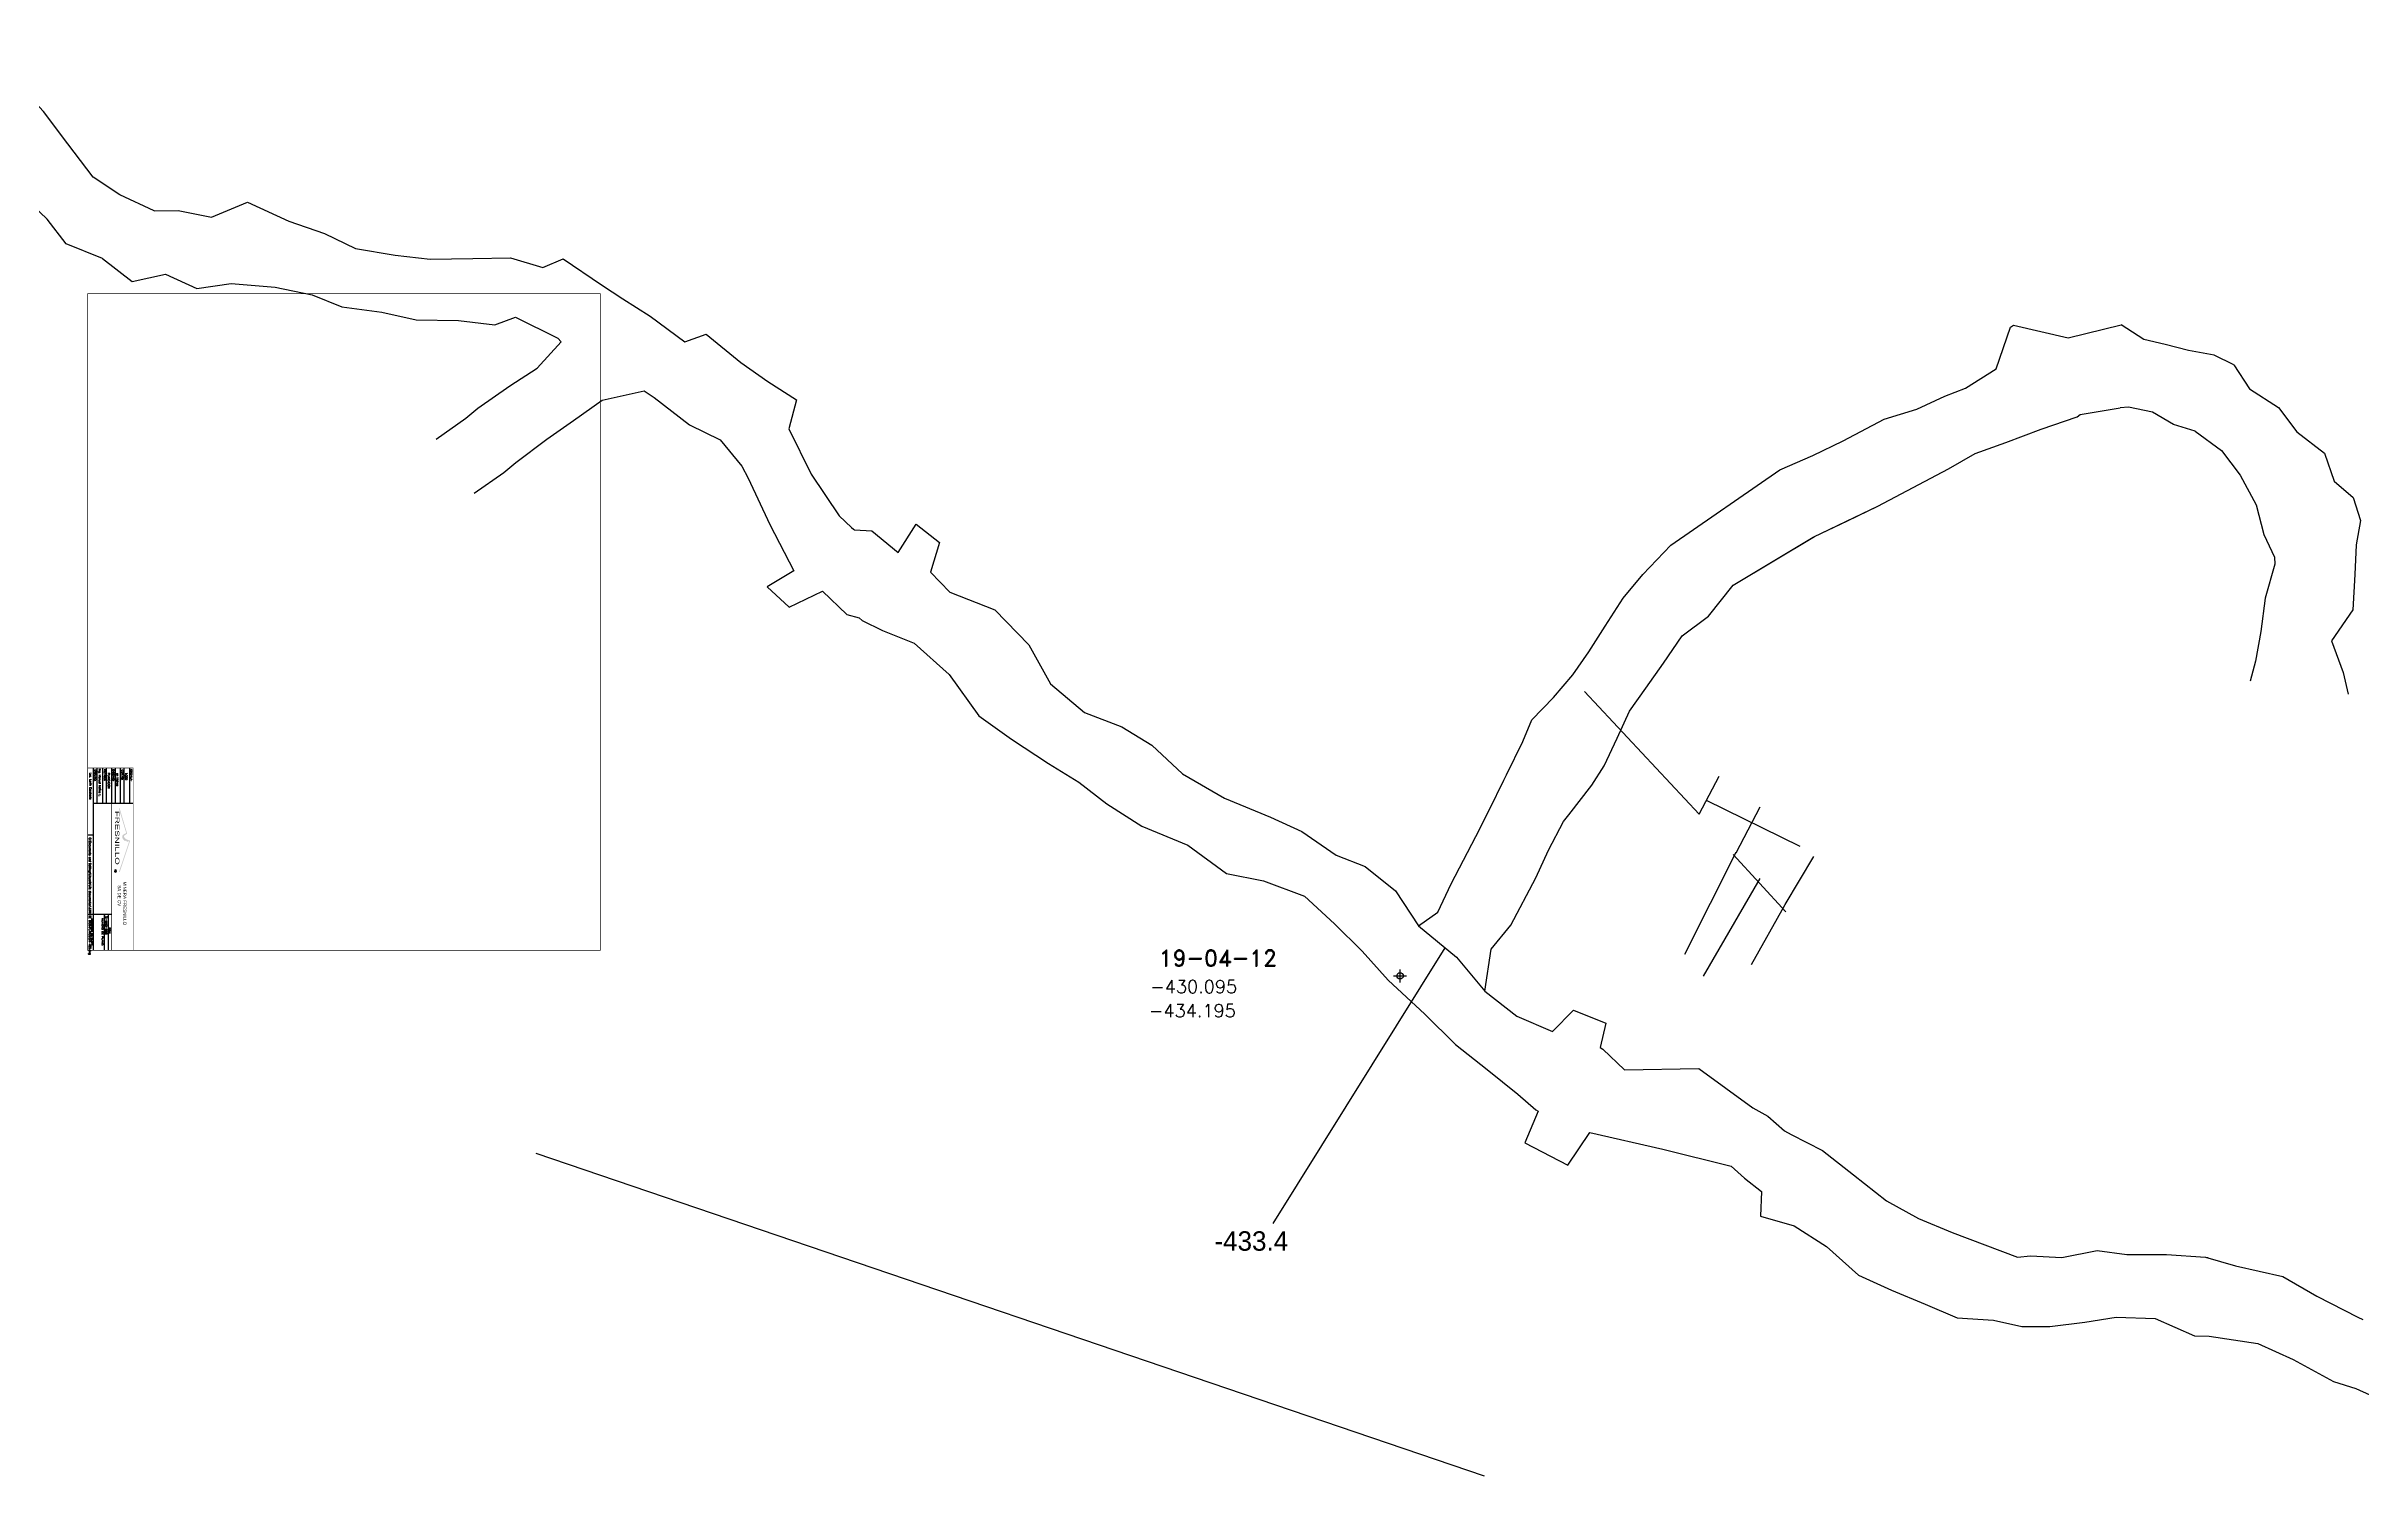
# Model space of a CAD drawing. Extents: x 3 to 13121, y 0 to 10378.
# Drawn here: x 10804.4 to 10982.7, y 9722.1 to 9832.2 of the extents above; entities that cross this region are included whole.
import ezdxf
from ezdxf.enums import TextEntityAlignment as Align

# ---------------------------------------------------------------- set-up
doc = ezdxf.new("R2010")
doc.units = 0
doc.header["$MEASUREMENT"] = 0
doc.header["$PDMODE"] = 34
doc.header["$PDSIZE"] = 0.5
for name, color, linetype in [('F-485-7495-EW-SCR', 4, 'Continuous'), ('Layer 1', 7, 'Continuous'), ('LOGO', 5, 'Continuous'), ('MARGEN', 7, 'Continuous'), ('MTEXT', 7, 'Continuous'), ('PE', 1, 'Continuous'), ('R-460-7587-N-SCR', 172, 'Continuous'), ('TXT_M', 7, 'Continuous')]:
    doc.layers.add(name, color=color, linetype=linetype)
doc.styles.add('CBF', font='')
doc.styles.add('ROMAND', font='romand', dxfattribs={"width": 0.7})
doc.styles.add('ROMANS', font='romans.shx', dxfattribs={"width": 1.65})
doc.styles.get('CBF').set_extended_font_data('Institucional')

# ---------------------------------------------------------------- blocks, each defined once
blk = doc.blocks.new('mar1a')
at = {"layer": 'PE', "linetype": 'Continuous', "lineweight": 0}
h = blk.add_hatch(color=1, dxfattribs=at)
edge = h.paths.add_edge_path()
edge.add_spline(control_points=[(0.7947, 0.0605), (0.7947, 0.0605), (0.8305, 0.0744), (0.8305, 0.0744), (0.8305, 0.0744), (0.8312, 0.0747), (0.8317, 0.0745), (0.8319, 0.0736), (0.8319, 0.0736), (0.8324, 0.0724), (0.8329, 0.0713), (0.8334, 0.0701), (0.8334, 0.0701), (0.8347, 0.0677), (0.8372, 0.0686), (0.8385, 0.0716), (0.8385, 0.0716), (0.8388, 0.0722), (0.8394, 0.0725), (0.8401, 0.0725), (0.8401, 0.0725), (0.8393, 0.0726), (0.8389, 0.0732), (0.8396, 0.0744), (0.8396, 0.0744), (0.8412, 0.0761), (0.8404, 0.0779), (0.8413, 0.0797), (0.8413, 0.0797), (0.8413, 0.0797), (0.8413, 0.0797), (0.8413, 0.0797), (0.8413, 0.0797), (0.8414, 0.0801), (0.8418, 0.0803), (0.8422, 0.0801), (0.8422, 0.0801), (0.8422, 0.0801), (0.8865, 0.0606), (0.8865, 0.0606), (0.8865, 0.0606), (0.8869, 0.0604), (0.8871, 0.06), (0.8869, 0.0597), (0.8869, 0.0597), (0.8869, 0.0597), (0.8869, 0.0597), (0.8869, 0.0597), (0.8869, 0.0597), (0.8868, 0.0593), (0.8863, 0.0592), (0.886, 0.0593), (0.886, 0.0593), (0.886, 0.0593), (0.8426, 0.0784), (0.8426, 0.0784), (0.8426, 0.0784), (0.8426, 0.0784), (0.8424, 0.0785), (0.8424, 0.0785), (0.8424, 0.0785), (0.842, 0.0768), (0.8435, 0.0754), (0.8423, 0.0735), (0.8423, 0.0735), (0.842, 0.0729), (0.8411, 0.0725), (0.8403, 0.0725), (0.8403, 0.0725), (0.8414, 0.0723), (0.8424, 0.0714), (0.8418, 0.0701), (0.8418, 0.0701), (0.8392, 0.0643), (0.8332, 0.0637), (0.832, 0.0686), (0.832, 0.0686), (0.8316, 0.0699), (0.831, 0.0715), (0.8305, 0.0729), (0.8305, 0.0729), (0.8305, 0.0729), (0.7953, 0.0592), (0.7953, 0.0592), (0.7953, 0.0592), (0.7949, 0.0591), (0.7945, 0.0592), (0.7943, 0.0596), (0.7943, 0.0596), (0.7943, 0.0596), (0.7943, 0.0596), (0.7943, 0.0596), (0.7943, 0.0596), (0.7942, 0.06), (0.7944, 0.0604), (0.7947, 0.0605)], knot_values=[0, 0, 0, 0, 0.041667, 0.041667, 0.041667, 0.041667, 0.083333, 0.083333, 0.083333, 0.083333, 0.125, 0.125, 0.125, 0.125, 0.166667, 0.166667, 0.166667, 0.166667, 0.208333, 0.208333, 0.208333, 0.208333, 0.25, 0.25, 0.25, 0.25, 0.291667, 0.291667, 0.291667, 0.291667, 0.333333, 0.333333, 0.333333, 0.333333, 0.375, 0.375, 0.375, 0.375, 0.416667, 0.416667, 0.416667, 0.416667, 0.458333, 0.458333, 0.458333, 0.458333, 0.5, 0.5, 0.5, 0.5, 0.541667, 0.541667, 0.541667, 0.541667, 0.583333, 0.583333, 0.583333, 0.583333, 0.625, 0.625, 0.625, 0.625, 0.666667, 0.666667, 0.666667, 0.666667, 0.708333, 0.708333, 0.708333, 0.708333, 0.75, 0.75, 0.75, 0.75, 0.791667, 0.791667, 0.791667, 0.791667, 0.833333, 0.833333, 0.833333, 0.833333, 0.875, 0.875, 0.875, 0.875, 0.916667, 0.916667, 0.916667, 0.916667, 0.958333, 0.958333, 0.958333, 0.958333, 1, 1, 1, 1], degree=3, periodic=0)
at = {"layer": 'Layer 1'}
for points, knots in [([(0.8852, 0.0542), (0.8862, 0.0542), (0.887, 0.0534), (0.887, 0.0524), (0.887, 0.0524), (0.887, 0.0514), (0.8862, 0.0506), (0.8852, 0.0506), (0.8852, 0.0506), (0.8842, 0.0506), (0.8834, 0.0514), (0.8834, 0.0524), (0.8834, 0.0524), (0.8834, 0.0534), (0.8842, 0.0542), (0.8852, 0.0542)], [0, 0, 0, 0, 0.25, 0.25, 0.25, 0.25, 0.5, 0.5, 0.5, 0.5, 0.75, 0.75, 0.75, 0.75, 1, 1, 1, 1]), ([(0.8852, 0.0539), (0.886, 0.0539), (0.8867, 0.0532), (0.8867, 0.0524), (0.8867, 0.0524), (0.8867, 0.0516), (0.886, 0.0509), (0.8852, 0.0509), (0.8852, 0.0509), (0.8844, 0.0509), (0.8837, 0.0516), (0.8837, 0.0524), (0.8837, 0.0524), (0.8837, 0.0532), (0.8844, 0.0539), (0.8852, 0.0539)], [0, 0, 0, 0, 0.25, 0.25, 0.25, 0.25, 0.5, 0.5, 0.5, 0.5, 0.75, 0.75, 0.75, 0.75, 1, 1, 1, 1]), ([(0.8857, 0.0524), (0.8858, 0.0524), (0.8859, 0.0525), (0.886, 0.0525), (0.886, 0.0525), (0.8861, 0.0526), (0.8861, 0.0528), (0.8861, 0.0529), (0.8861, 0.0529), (0.8861, 0.053), (0.8861, 0.0531), (0.886, 0.0532), (0.886, 0.0532), (0.886, 0.0533), (0.8859, 0.0534), (0.8858, 0.0534), (0.8858, 0.0534), (0.8857, 0.0534), (0.8856, 0.0534), (0.8854, 0.0534), (0.8854, 0.0534), (0.8854, 0.0534), (0.8845, 0.0534), (0.8845, 0.0534), (0.8845, 0.0534), (0.8845, 0.0534), (0.8845, 0.0514), (0.8845, 0.0514), (0.8845, 0.0514), (0.8845, 0.0514), (0.8848, 0.0514), (0.8848, 0.0514), (0.8848, 0.0514), (0.8848, 0.0514), (0.8848, 0.0523), (0.8848, 0.0523), (0.8848, 0.0523), (0.8848, 0.0523), (0.8854, 0.0523), (0.8854, 0.0523), (0.8854, 0.0523), (0.8854, 0.0523), (0.8859, 0.0514), (0.8859, 0.0514), (0.8859, 0.0514), (0.8859, 0.0514), (0.8863, 0.0514), (0.8863, 0.0514), (0.8863, 0.0514), (0.8863, 0.0514), (0.8857, 0.0524), (0.8857, 0.0524)], [0, 0, 0, 0, 0.076923, 0.076923, 0.076923, 0.076923, 0.153846, 0.153846, 0.153846, 0.153846, 0.230769, 0.230769, 0.230769, 0.230769, 0.307692, 0.307692, 0.307692, 0.307692, 0.384615, 0.384615, 0.384615, 0.384615, 0.461538, 0.461538, 0.461538, 0.461538, 0.538462, 0.538462, 0.538462, 0.538462, 0.615385, 0.615385, 0.615385, 0.615385, 0.692308, 0.692308, 0.692308, 0.692308, 0.769231, 0.769231, 0.769231, 0.769231, 0.846154, 0.846154, 0.846154, 0.846154, 0.923077, 0.923077, 0.923077, 0.923077, 1, 1, 1, 1]), ([(0.8848, 0.0526), (0.8848, 0.0526), (0.8853, 0.0526), (0.8853, 0.0526), (0.8853, 0.0526), (0.8855, 0.0526), (0.8856, 0.0526), (0.8856, 0.0526), (0.8856, 0.0526), (0.8857, 0.0526), (0.8858, 0.0527), (0.8858, 0.0527), (0.8858, 0.0527), (0.8858, 0.0528), (0.8858, 0.0528), (0.8858, 0.0529), (0.8858, 0.0529), (0.8858, 0.053), (0.8858, 0.0531), (0.8857, 0.0531), (0.8857, 0.0531), (0.8857, 0.0532), (0.8856, 0.0532), (0.8854, 0.0532), (0.8854, 0.0532), (0.8854, 0.0532), (0.8848, 0.0532), (0.8848, 0.0532), (0.8848, 0.0532), (0.8848, 0.0532), (0.8848, 0.0526), (0.8848, 0.0526)], [0, 0, 0, 0, 0.125, 0.125, 0.125, 0.125, 0.25, 0.25, 0.25, 0.25, 0.375, 0.375, 0.375, 0.375, 0.5, 0.5, 0.5, 0.5, 0.625, 0.625, 0.625, 0.625, 0.75, 0.75, 0.75, 0.75, 0.875, 0.875, 0.875, 0.875, 1, 1, 1, 1])]:
    blk.add_open_spline(points, degree=3, knots=knots, dxfattribs=at)
at = {"layer": 'MARGEN', "const_width": 0.001}
blk.add_lwpolyline([(0.0493, 0.9722), (1, 0.9722), (1, 0), (0.0493, 0)], close=True, dxfattribs=at)
at = {"layer": 'MARGEN'}
for points in [[(0.7362, 0.0789), (0.7877, 0.0789)], [(0.7362, 0.0685), (0.7877, 0.0685)], [(0.7362, 0.0615), (0.7877, 0.0615)], [(0.7362, 0.0518), (0.7877, 0.0518)], [(0.7362, 0.0452), (0.7877, 0.0452)], [(0.7362, 0.0348), (0.7877, 0.0348)], [(0.9485, 0.0389), (0.9994, 0.0389)], [(0.7362, 0.0278), (0.7877, 0.0278)], [(0.7362, 0.0174), (0.7877, 0.0174)], [(0.7362, 0.0104), (0.9485, 0.0104)], [(0.9485, 0.031), (0.9994, 0.031)], [(0.9485, 0.0104), (0.9994, 0.0104)]]:
    blk.add_lwpolyline(points, dxfattribs=at)
at = {"layer": 'TXT_M'}
for points, const_width in [([(1, 0.0859), (0.7362, 0.0859), (0.7362, 0)], 0.0005), ([(1, 0.0452), (0.7877, 0.0452)], 0.001)]:
    blk.add_lwpolyline(points, dxfattribs=dict(at, const_width=const_width))
for points in [[(0.7877, 0.0859), (0.7877, 0.0104)], [(0.9485, 0.0452), (0.9485, 0)], [(0.8333, 0.0104), (0.8333, 0)]]:
    blk.add_lwpolyline(points, dxfattribs=at)
at = {"layer": 'MARGEN', "style": 'ROMAND', "width": 0.7, "flags": 4}
for tag, height, p in [('TITULO', 0.0065, (0.8674, 0.0328)), ('TITULO', 0.0065, (0.8674, 0.0239)), ('TITULO', 0.0065, (0.8674, 0.015)), ('NUMERO', 0.0112, (0.9743, 0.0127)), ('CAJON', 0.00446, (0.9752, 0.0016))]:
    blk.add_attdef(tag, text='', height=height, dxfattribs=at).set_placement(p, align=Align.CENTER)
at = {"layer": 'MTEXT', "style": 'ROMAND', "width": 0.7, "flags": 4}
for tag, p, height in [('ESCALA', (0.7428, 0.0712), 0.004), ('DISENO', (0.7434, 0.0381), 0.004), ('FECHA', (0.9504, 0.0331), 0.0035), ('REVISO', (0.7375, 0.021), 0.004), ('ARCHIVO', (0.8369, 0.0022), 0.004)]:
    blk.add_attdef(tag, p, '', height=height, dxfattribs=at)
at = {"layer": 'MTEXT', "style": 'ROMAND', "width": 0.7}
for tag, p in [('COTAS', (0.7436, 0.0544)), ('NOMBRE', (0.7431, 0.0033))]:
    blk.add_attdef(tag, p, '', height=0.004, dxfattribs=at)
at = {"layer": 'TXT_M'}
for s, height, style, width, p in [('ESCALA:', 0.0028, 'ROMANS', 1.2, (0.7377, 0.0814)), ('DISENO:', 0.0028, 'ROMANS', 1.2, (0.7377, 0.0474)), ('REVISO:', 0.0028, 'ROMANS', 1.2, (0.7379, 0.0312)), ('COTAS:', 0.0028, 'ROMANS', 1.2, (0.7384, 0.0642)), ('FRESNILLO ', 0.00805, 'CBF', 1.305595, (0.7982, 0.0518)), ('DIBUJO:', 0.0028, 'ROMANS', 1.2, (0.7381, 0.0129))]:
    blk.add_text(s, height=height, dxfattribs=dict(at, style=style, width=width)).set_placement(p)
for s, height, style, width, p in [('FECHA:', 0.0028, 'ROMAND', 0.7, (0.9718, 0.0403)), ('NUMERO DE PLANO:', 0.0025, 'ROMANS', 1.2, (0.9738, 0.0268)), ('GUARDARSE EN CAJON:', 0.002125, 'ROMANS', 1.2, (0.9739, 0.0071))]:
    blk.add_text(s, height=height, dxfattribs=dict(at, style=style, width=width)).set_placement(p, align=Align.CENTER)
at = {"layer": 'TXT_M', "insert": (0.9006, 0.0733), "char_height": 0.00615, "width": 0.121713, "attachment_point": 1, "style": 'CBF'}
blk.add_mtext('MINERA FRESNILLO\\P   SA DE CV', dxfattribs=at)
blk = doc.blocks.new('F2')
blk.add_point((0, 0))
at = {"style": 'ROMAND'}
for tag, height, p in [('NOMBRE', 1.25, (0.2, 6.62)), ('CIELO', 1, (0.14, 4.62)), ('PISO', 1, (0.14, 3.25))]:
    blk.add_attdef(tag, text='', height=height, dxfattribs=at).set_placement(p, align=Align.CENTER)
at = {"style": 'ROMANS', "flags": 1}
for tag, p in [('MINA', (-0.07, -3.26)), ('LOCALIZACION', (-0.07, -4.93)), ('ESTRUCTURA', (-0.07, -6.62)), ('NIVEL', (-0.07, -8.29)), ('OBRA', (-0.07, -10.12)), ('FECHA', (-0.07, -11.79)), ('ATRAS', (-0.07, -13.48)), ('TOPOGRAFO', (2.67, -15.3))]:
    blk.add_attdef(tag, text='', height=1.25, dxfattribs=at).set_placement(p, align=Align.CENTER)

msp = doc.modelspace()

# ---------------------------------------------------------------- linework, layer by layer
at = {"color": 5, "linetype": 'Continuous', "elevation": -448.1071}
for points in [[(10931.70429, 9773.07723), (10922.86803, 9782.50958)], [(10931.70429, 9773.07723), (10933.24156, 9776.00243)]]:
    msp.add_lwpolyline(points, dxfattribs=at)
at = {"color": 5, "linetype": 'Continuous'}
for points in [[(10932.23917, 9774.14331), (10939.45065, 9770.61163)], [(10934.56189, 9770.07681), (10936.3999, 9773.62951)], [(10934.52399, 9770.12615), (10930.58422, 9762.25734)], [(10938.38624, 9765.55509), (10934.32204, 9769.96895)], [(10938.34188, 9766.114), (10940.54557, 9769.8064)], [(10936.38958, 9768.10819), (10932.02186, 9760.58402)], [(10938.3136, 9766.0858), (10935.71675, 9761.46559)], [(10842.1119, 9746.95675), (10915.14713, 9722.11367)]]:
    msp.add_lwpolyline(points, dxfattribs=at)
at = {"layer": 'F-485-7495-EW-SCR', "color": 4, "linetype": 'Continuous', "elevation": -422.744}
msp.add_lwpolyline([(10912.13024, 9762.77039), (10898.8809, 9741.52601)], dxfattribs=at)
at = {"layer": 'F-485-7495-EW-SCR', "color": 4, "linetype": 'Continuous'}
for points in [[(10812.71448, 9819.52899, -424.52208), (10810.07739, 9820.77225, -424.22962), (10808.01143, 9822.13305, -424.23632), (10806.06662, 9824.69188, -425.94526), (10804.18949, 9827.1771, -426.05391), (10801.95615, 9829.60653, -425.86313), (10800.65015, 9832.20928, -425.57095)], [(10812.71448, 9819.52899, -428.82208), (10810.07739, 9820.77225, -429.02962), (10808.01143, 9822.13305, -429.03632), (10806.06662, 9824.69188, -428.94526), (10804.18949, 9827.1771, -428.85391), (10801.95615, 9829.60653, -429.56313), (10800.65015, 9832.20928, -429.57095)], [(10808.73904, 9815.87442, -424.52208), (10805.95472, 9816.98233, -424.22962), (10804.47771, 9818.88454, -424.23632), (10802.1648, 9821.10499, -425.94526), (10800.21406, 9823.52253, -426.05391), (10797.83348, 9825.8166, -425.86313), (10796.3183, 9829.36579, -425.37671)], [(10808.73904, 9815.87442, -428.82208), (10805.95472, 9816.98233, -429.02962), (10804.47771, 9818.88454, -429.03632), (10802.1648, 9821.10499, -428.94526), (10800.21406, 9823.52253, -428.85391), (10797.83348, 9825.8166, -429.56313), (10796.3183, 9829.36579, -429.57671)], [(10812.71448, 9819.52899, -424.52208), (10814.57873, 9819.55346, -426.7916), (10817.12439, 9819.03764, -426.70787), (10819.90975, 9820.20781, -427.11967), (10823.07983, 9818.74922, -427.87171), (10825.83979, 9817.78185, -427.10139)], [(10812.71448, 9819.52899, -428.82208), (10814.57873, 9819.55346, -430.9916), (10817.12439, 9819.03764, -431.00787), (10819.90975, 9820.20781, -431.11967), (10823.07983, 9818.74922, -431.07171), (10825.83979, 9817.78185, -431.00139)], [(10825.83979, 9817.78185, -427.10139), (10825.83979, 9817.78185, -427.10139), (10828.21835, 9816.63303, -426.63876), (10831.28027, 9816.12601, -426.87141), (10833.9756, 9815.80695, -427.18695), (10837.27079, 9815.86169, -427.42388), (10840.15408, 9815.90958, -427.54369)], [(10825.83979, 9817.78185, -431.00139), (10825.83979, 9817.78185, -431.00139), (10828.21835, 9816.63303, -430.83876), (10831.28027, 9816.12601, -431.07141), (10833.9756, 9815.80695, -431.18695), (10837.27079, 9815.86169, -432.12388), (10840.15408, 9815.90958, -431.74369)], [(10808.73904, 9815.87442, -424.52208), (10811.01984, 9814.09507, -426.96575)], [(10808.73904, 9815.87442, -428.82208), (10811.01984, 9814.09507, -431.06575)], [(10840.15408, 9815.90958, -427.54369), (10842.65361, 9815.17504, -427.7984), (10844.21182, 9815.84244, -427.72708), (10847.16009, 9813.83684, -427.60613), (10848.81901, 9812.74851, -427.72782), (10850.92417, 9811.42692, -427.82994), (10853.57848, 9809.45063, -428.40031)], [(10840.15408, 9815.90958, -431.74369), (10842.65361, 9815.17504, -432.1984), (10844.21182, 9815.84244, -432.02708), (10847.16009, 9813.83684, -432.40613), (10848.81901, 9812.74851, -432.72782), (10850.92417, 9811.42692, -432.82994), (10853.57848, 9809.45063, -432.60031)], [(10811.01984, 9814.09507, -426.96575), (10813.58578, 9814.65304, -426.7916), (10816.0123, 9813.54918, -426.70787), (10818.63878, 9813.93528, -427.11967), (10822.04717, 9813.65278, -427.87171), (10824.88656, 9813.07745, -427.10139)], [(10824.88656, 9813.07745, -427.10139), (10824.88656, 9813.07745, -427.10139), (10827.17599, 9812.15268, -426.63876), (10830.26057, 9811.74306, -426.87141), (10832.88793, 9811.13181, -427.18695), (10836.16045, 9811.08914, -427.42388), (10838.9531, 9810.74744, -427.54369)], [(10824.88656, 9813.07745, -431.00139), (10824.88656, 9813.07745, -431.00139), (10827.17599, 9812.15268, -430.83876), (10830.26057, 9811.74306, -431.07141), (10832.88793, 9811.13181, -431.18695), (10836.16045, 9811.08914, -432.12388), (10838.9531, 9810.74744, -431.74369)], [(10838.9531, 9810.74744, -427.54369), (10838.9531, 9810.74744, -427.54369), (10840.55766, 9811.33832, -427.72708), (10843.81774, 9809.72264, -428.23796)], [(10838.9531, 9810.74744, -431.74369), (10838.9531, 9810.74744, -431.74369), (10840.55766, 9811.33832, -432.02708), (10843.81781, 9809.72262, -432.40613)], [(10834.42931, 9801.95463, -429.12122), (10836.7212, 9803.56187, -428.38457), (10837.64603, 9804.33256, -428.61172), (10840.10163, 9806.0546, -427.97959), (10842.20538, 9807.40775, -428.33616), (10844.07092, 9809.44884, -428.19724), (10843.81774, 9809.72264, -428.23796)], [(10834.42931, 9801.95463, -432.92122), (10836.7212, 9803.56187, -432.78457), (10837.64603, 9804.33256, -432.71172), (10840.10163, 9806.0546, -432.77959), (10842.20538, 9807.40775, -432.73616), (10844.07092, 9809.44884, -432.59724), (10843.81781, 9809.72262, -432.40613)], [(10853.57848, 9809.45063, -428.40031), (10855.22583, 9810.03856, -428.2245), (10857.89063, 9807.84934, -428.51723), (10859.98723, 9806.38575, -428.78577), (10862.17821, 9804.97406, -428.65539), (10861.58667, 9802.74224, -428.7812), (10863.31306, 9799.25326, -429.07662), (10865.4727, 9796.05544, -429.07608), (10866.41335, 9795.15325, -429.31102), (10866.56784, 9795.02634, -429.31639), (10866.64508, 9794.96288, -429.31908), (10868.00255, 9794.88302, -429.54865), (10870.01082, 9793.23317, -429.71854), (10871.41799, 9795.39057, -429.44219), (10873.19782, 9794.00052, -429.45079), (10872.50471, 9791.70203, -429.49649)], [(10853.57848, 9809.45063, -432.60031), (10855.22583, 9810.03856, -432.8245), (10857.89063, 9807.84934, -432.71723), (10859.98723, 9806.38575, -432.78577), (10862.17821, 9804.97406, -432.85539), (10861.58667, 9802.74224, -432.9812), (10863.31306, 9799.25326, -433.17662), (10865.4727, 9796.05544, -433.37608), (10866.41335, 9795.15325, -433.41102), (10866.56784, 9795.02634, -433.41639), (10866.64508, 9794.96288, -433.41908), (10868.00255, 9794.88302, -433.54865), (10870.01082, 9793.23317, -433.61854), (10871.41799, 9795.39056, -433.64219), (10873.19869, 9793.99965, -433.65079), (10872.50471, 9791.70203, -433.69649)], [(10837.35752, 9797.77904, -429.12122), (10839.64942, 9799.38628, -428.38457), (10840.57424, 9800.15697, -428.61172), (10842.97243, 9801.96088, -427.97959), (10845.01876, 9803.39591, -428.33616), (10847.2288, 9804.94575, -428.19724), (10850.46802, 9805.66446, -428.40031)], [(10837.35752, 9797.77904, -432.92122), (10839.64942, 9799.38628, -432.78457), (10840.57424, 9800.15697, -432.71172), (10842.97243, 9801.96088, -432.77959), (10845.01876, 9803.39591, -432.73616), (10847.2288, 9804.94575, -432.59724), (10850.46802, 9805.66446, -432.60031)], [(10850.46802, 9805.66446, -428.40031), (10851.22667, 9805.17063, -428.2245), (10853.95496, 9803.05867, -428.51723), (10856.30547, 9801.90417, -428.78577), (10857.98861, 9799.87432, -428.65539), (10858.47621, 9798.95607, -428.7812), (10860.13912, 9795.38982, -429.07662), (10861.98137, 9791.80566, -429.07608), (10859.92488, 9790.56349, -429.31102), (10861.61465, 9788.99764, -429.31639), (10861.61465, 9788.99764, -429.31639), (10864.19383, 9790.24689, -429.54865), (10866.07514, 9788.44251, -429.71854), (10867.00877, 9788.19317, -429.44219), (10867.25594, 9787.99011, -429.45079), (10868.82295, 9787.22044, -429.49649)], [(10850.46802, 9805.66446, -432.60031), (10851.22667, 9805.17063, -432.8245), (10853.95496, 9803.05867, -432.71723), (10856.30547, 9801.90417, -432.78577), (10857.98861, 9799.87432, -432.85539), (10858.47621, 9798.95607, -432.9812), (10860.13912, 9795.38982, -433.17662), (10861.98137, 9791.80566, -433.37608), (10859.92488, 9790.56349, -433.41102), (10861.6165, 9788.99937, -433.41639), (10861.6165, 9788.99937, -433.41639), (10864.19383, 9790.24689, -433.54865), (10866.07514, 9788.44251, -433.61854), (10867.00877, 9788.19317, -433.64219), (10867.25594, 9787.99011, -433.65079), (10868.82295, 9787.22044, -433.69649)], [(10872.50471, 9791.70203, -433.69649), (10874.01057, 9790.15338, -433.74882)], [(10872.50471, 9791.70203, -429.49649), (10874.01057, 9790.15338, -429.34882)], [(10874.01057, 9790.15338, -429.34882), (10877.47054, 9788.81228, -429.23927), (10880.08938, 9786.10645, -429.12946), (10881.75668, 9783.09313, -429.62124), (10884.36116, 9780.88709, -430.01222)], [(10874.01057, 9790.15338, -433.74882), (10877.47054, 9788.81228, -433.53927), (10880.08938, 9786.10645, -433.52946), (10881.75668, 9783.09313, -433.62124), (10884.36116, 9780.88709, -433.71222)], [(10868.82295, 9787.22044, -433.69649), (10871.24214, 9786.23218, -433.74882)], [(10868.82295, 9787.22044, -429.49649), (10871.24214, 9786.23218, -429.34882)], [(10871.24214, 9786.23218, -429.34882), (10873.95232, 9783.8291, -429.23927), (10876.22511, 9780.63311, -429.12946), (10878.75754, 9778.84517, -429.62124), (10881.59272, 9776.96589, -430.01222)], [(10871.24214, 9786.23218, -433.74882), (10873.95232, 9783.8291, -433.53927), (10876.22511, 9780.63311, -433.52946), (10878.75754, 9778.84517, -433.62124), (10881.59272, 9776.96589, -433.71222)], [(10884.36116, 9780.88709, -430.01222), (10887.24965, 9779.79291, -429.92382), (10889.56803, 9778.37715, -429.09689), (10891.91438, 9776.18088, -429.56498), (10895.14584, 9774.31104, -429.52808), (10898.68342, 9772.83653, -429.89118), (10901.10641, 9771.71919, -429.76526), (10903.75888, 9769.91825, -429.83334), (10905.98836, 9769.04099, -429.08751)], [(10884.36116, 9780.88709, -433.71222), (10887.24965, 9779.79291, -433.62382), (10889.56803, 9778.37715, -433.99689), (10891.91438, 9776.18088, -433.86498), (10895.14584, 9774.31104, -433.82808), (10898.68342, 9772.83653, -434.09118), (10901.10641, 9771.71919, -434.06526), (10903.75888, 9769.91825, -433.93334), (10905.98836, 9769.04099, -434.59794)], [(10881.59272, 9776.96589, -430.01222), (10883.94355, 9775.52329, -429.92382), (10886.07826, 9773.87032, -429.09689), (10888.79195, 9772.14845, -429.56498), (10892.32953, 9770.67395, -429.52808), (10895.3161, 9768.48784, -429.89118), (10898.16765, 9767.92396, -429.76526), (10901.30992, 9766.75557, -429.83334), (10903.62377, 9764.62293, -429.08549)], [(10881.59272, 9776.96589, -433.71222), (10883.94355, 9775.52329, -433.62382), (10886.07826, 9773.87032, -433.99689), (10888.79195, 9772.14845, -433.86498), (10892.32953, 9770.67395, -433.82808), (10895.3161, 9768.48784, -434.09118), (10898.16765, 9767.92396, -434.06526), (10901.30992, 9766.75557, -433.93334), (10903.62377, 9764.62293, -434.58549)], [(10905.98836, 9769.04099, -429.08751), (10905.98836, 9769.04099, -429.08751), (10908.33302, 9767.15494, -430.0173), (10910.08559, 9764.46579, -429.85372), (10913.01, 9762.04091, -429.60692), (10915.21289, 9759.44482, -429.51098), (10917.6686, 9757.50903, -429.12428), (10920.42569, 9756.32096, -428.54684), (10922.02896, 9757.96765, -427.88037), (10924.52661, 9756.95908, -427.86187), (10924.07336, 9755.09582, -427.89541), (10924.29098, 9754.97496, -427.87229), (10925.95824, 9753.36268, -427.2642), (10931.67517, 9753.4663, -427.22226)], [(10905.98836, 9769.04099, -434.59794), (10905.98836, 9769.04099, -434.59794), (10908.33302, 9767.15494, -434.1173), (10910.08559, 9764.46579, -433.65372), (10913.01, 9762.04091, -433.40692), (10915.21289, 9759.44482, -433.11098), (10917.6686, 9757.50903, -432.72428), (10920.42569, 9756.32096, -432.24684), (10922.02896, 9757.96765, -431.98037), (10924.52661, 9756.95908, -431.96187), (10924.07336, 9755.09582, -431.79541), (10924.29098, 9754.97496, -431.77229), (10925.95824, 9753.36268, -431.6642), (10931.67517, 9753.4663, -431.82226)], [(10903.62377, 9764.62293, -429.08549), (10905.75973, 9762.52156, -430.0173), (10907.75506, 9760.26952, -429.85372), (10910.58237, 9757.6698, -429.60692), (10912.93092, 9755.33598, -429.51098), (10915.38663, 9753.40019, -429.12428), (10917.75529, 9751.51274, -428.54684), (10919.12794, 9750.29285, -427.88037), (10919.30204, 9750.19616, -427.86187), (10918.27252, 9747.76055, -427.89541), (10921.59125, 9746.03112, -427.87229), (10923.28784, 9748.55446, -427.2642), (10928.90163, 9747.25764, -427.22226)], [(10903.62377, 9764.62293, -434.58549), (10905.75973, 9762.52156, -434.1173), (10907.75506, 9760.26952, -433.65372), (10910.58237, 9757.6698, -433.40692), (10912.93092, 9755.33598, -433.11098), (10915.38663, 9753.40019, -432.72428), (10917.75529, 9751.51274, -432.24684), (10919.12794, 9750.29285, -431.98037), (10919.30204, 9750.19616, -431.96187), (10918.27252, 9747.76055, -431.79541), (10921.59125, 9746.03111, -431.77229), (10923.28784, 9748.55446, -431.6642), (10928.90163, 9747.25764, -431.82226)], [(10931.67517, 9753.4663, -431.82226), (10935.84955, 9750.45103, -431.86467)], [(10931.67517, 9753.4663, -427.22226), (10935.84955, 9750.45103, -427.46467)], [(10935.84955, 9750.45103, -427.46467), (10936.99145, 9749.80855, -426.87987), (10938.27247, 9748.68654, -427.02165), (10938.7968, 9748.38281, -427.07482), (10941.20902, 9747.15645, -427.11408), (10943.59678, 9745.29835, -426.97106), (10946.13589, 9743.2766, -427.34576), (10948.6062, 9741.9216, -426.89388), (10951.18198, 9740.84745, -426.742), (10953.69967, 9739.90194, -427.28126), (10956.21735, 9738.95642, -427.72052)], [(10935.84955, 9750.45103, -431.86467), (10936.99145, 9749.80855, -431.27987), (10938.27247, 9748.68654, -431.42165), (10938.7968, 9748.38281, -431.47482), (10941.20902, 9747.15645, -431.51408), (10943.59678, 9745.29835, -431.67106), (10946.13589, 9743.2766, -431.84576), (10948.6062, 9741.9216, -431.89388), (10951.18198, 9740.84745, -432.042), (10953.69967, 9739.90194, -432.18126), (10956.21735, 9738.95642, -432.02052)], [(10928.90163, 9747.25764, -431.82226), (10934.16199, 9745.95746, -431.86467)], [(10928.90163, 9747.25764, -427.22226), (10934.16199, 9745.95746, -427.46467)], [(10934.16199, 9745.95746, -427.46467), (10935.19843, 9745.03413, -426.87987), (10936.5146, 9744.00574, -427.02165), (10936.44126, 9742.11054, -427.07482), (10939.02926, 9741.35226, -427.11408), (10941.5225, 9739.77501, -426.97106), (10943.99129, 9737.56602, -427.34576), (10946.53191, 9736.39826, -426.89388), (10949.10769, 9735.32411, -426.742), (10951.59022, 9734.28498, -427.28126), (10954.38917, 9734.08839, -427.72052), (10956.54609, 9733.59882, -427.51547)], [(10934.16199, 9745.95746, -431.86467), (10935.19843, 9745.03413, -431.27987), (10936.5146, 9744.00574, -431.42165), (10936.44126, 9742.11054, -431.47482), (10939.02926, 9741.35226, -431.51408), (10941.5225, 9739.77501, -431.67106), (10943.99129, 9737.56602, -431.84576), (10946.53191, 9736.39826, -431.89388), (10949.10769, 9735.32411, -432.042), (10951.59022, 9734.28498, -432.18126), (10954.38917, 9734.08839, -432.02052), (10956.54609, 9733.59882, -432.01547)], [(10956.21735, 9738.95642, -427.72052), (10957.22574, 9739.03645, -427.83184), (10959.64018, 9738.92011, -427.5152), (10962.37173, 9739.45904, -427.30551), (10964.65337, 9739.16283, -427.3854), (10967.69289, 9739.14054, -427.38961), (10970.69489, 9738.93861, -427.50511), (10970.69489, 9738.93861, -427.50511)], [(10956.21735, 9738.95642, -432.02052), (10957.22574, 9739.03645, -432.23184), (10959.64018, 9738.92011, -432.2152), (10962.37173, 9739.45904, -432.00551), (10964.65337, 9739.16283, -432.0854), (10967.69289, 9739.14054, -432.08961), (10970.69489, 9738.93861, -431.90511), (10970.90192, 9738.92678, -431.90532)], [(10970.69489, 9738.93861, -427.50511), (10973.01256, 9738.28474, -427.63454), (10976.65282, 9737.45621, -427.3799), (10979.28702, 9735.93646, -427.71668), (10982.42451, 9734.33512, -427.6596), (10982.82246, 9734.14508, -427.66766)], [(10970.69489, 9738.93861, -431.90511), (10973.01256, 9738.28474, -431.83454), (10976.65282, 9737.45621, -431.8799), (10979.28702, 9735.93646, -431.81668), (10982.42451, 9734.33512, -431.8596), (10982.82246, 9734.14508, -431.86766)], [(10956.54609, 9733.59882, -427.51547), (10958.71287, 9733.60033, -427.5152), (10961.41008, 9733.94223, -427.30551), (10963.81193, 9734.33562, -427.3854), (10966.83427, 9734.21482, -427.38961), (10969.84745, 9732.87752, -427.30076)], [(10956.54609, 9733.59882, -432.01547), (10958.71287, 9733.60033, -432.2152), (10961.41008, 9733.94223, -432.00551), (10963.81193, 9734.33562, -432.0854), (10966.83427, 9734.21482, -432.08961), (10969.84745, 9732.87752, -431.90076)], [(10969.84745, 9732.87752, -431.90076), (10970.97957, 9732.85271, -431.83454), (10974.72498, 9732.30515, -431.8799), (10977.46433, 9731.06637, -431.81668), (10980.56678, 9729.37137, -431.8596), (10982.28751, 9728.83415, -431.88166)], [(10969.84745, 9732.87752, -427.30076), (10970.97957, 9732.85271, -427.63454), (10974.72498, 9732.30515, -427.3799), (10977.46433, 9731.06637, -427.71668), (10980.56678, 9729.37137, -427.6596), (10982.28751, 9728.83415, -427.78166)], [(10982.28751, 9728.83415, -431.88166), (10986.31827, 9727.00599, -432.12488), (10988.94556, 9726.77692, -432.06696), (10988.60214, 9723.53166, -432.08081)], [(10982.28751, 9728.83415, -427.78166), (10986.31827, 9727.00599, -427.52488), (10988.94556, 9726.77692, -427.46696), (10988.60214, 9723.53166, -427.65741)]]:
    msp.add_polyline3d(points, dxfattribs=at)
at = {"layer": 'LOGO', "color": 4, "linetype": 'Continuous'}
msp.add_polyline3d([(10811.01984, 9814.09507, -431.06575), (10813.58578, 9814.65304, -430.9916), (10816.0123, 9813.54918, -431.00787), (10818.63878, 9813.93528, -431.11967), (10822.04717, 9813.65278, -431.07171), (10824.88656, 9813.07745, -431.00139)], dxfattribs=at)
at = {"layer": 'R-460-7587-N-SCR', "color": 172, "linetype": 'Continuous'}
for points in [[(10950.62221, 9805.2742, -423.20527), (10952.22842, 9805.87541, -423.03807), (10954.58514, 9807.37675, -422.57002), (10955.6897, 9810.56392, -422.00196), (10955.92943, 9810.74198, -421.97324), (10960.13459, 9809.75468, -421.70518), (10964.20048, 9810.76773, -421.97584)], [(10950.62221, 9805.2742, -428.00527), (10952.22842, 9805.87541, -427.13807), (10954.58514, 9807.37675, -426.97002), (10955.6897, 9810.56392, -426.70196), (10955.92943, 9810.74198, -426.67324), (10960.13459, 9809.75468, -426.50518), (10964.20048, 9810.76773, -426.27584)], [(10972.88195, 9807.6672, -420.21864), (10971.37545, 9808.43105, -420.75956), (10969.38741, 9808.78128, -421.91779), (10967.58627, 9809.25396, -422.0677), (10965.95725, 9809.62616, -421.00095), (10964.20048, 9810.76773, -421.97584)], [(10972.88195, 9807.6672, -425.31864), (10971.37545, 9808.43105, -425.55956), (10969.38741, 9808.78128, -425.71779), (10967.58627, 9809.25396, -425.9677), (10965.95725, 9809.62616, -426.10095), (10964.20048, 9810.76773, -426.27584)], [(10972.88195, 9807.6672, -420.21864), (10974.10138, 9805.82891, -419.77412), (10976.31412, 9804.40105, -419.72059), (10977.75, 9802.50815, -419.18121), (10979.86323, 9800.88055, -418.91354), (10980.62175, 9798.72235, -418.40244), (10982.07717, 9797.46554, -418.33376)], [(10972.88195, 9807.6672, -425.31864), (10974.10138, 9805.82891, -425.07412), (10976.31412, 9804.40105, -424.62059), (10977.75, 9802.50815, -424.18121), (10979.86323, 9800.88055, -423.71354), (10980.62175, 9798.72235, -423.40244), (10982.07717, 9797.46554, -423.13376)], [(10929.51613, 9793.77875, -426.05303), (10937.9269, 9799.5784, -425.19324), (10940.47531, 9800.69988, -425.13565), (10942.80163, 9801.81703, -424.8036), (10945.95794, 9803.48624, -423.34383), (10948.47125, 9804.24979, -423.21178), (10950.62221, 9805.2742, -423.20527)], [(10929.51613, 9793.77875, -430.25303), (10937.9269, 9799.5784, -429.49324), (10940.47531, 9800.69988, -429.13565), (10942.80163, 9801.81703, -428.8036), (10945.95794, 9803.48624, -428.54383), (10948.47125, 9804.24979, -428.11178), (10950.62221, 9805.2742, -428.00527)], [(10952.95971, 9800.85424, -423.20527), (10955.32902, 9801.70094, -423.03807), (10958.04351, 9802.7206, -422.57002), (10960.81762, 9803.65998, -422.00196), (10961.05735, 9803.83804, -421.97324), (10964.1296, 9804.37603, -421.70518)], [(10952.95971, 9800.85424, -428.00527), (10955.32902, 9801.70094, -427.13807), (10958.04351, 9802.7206, -426.97002), (10960.81762, 9803.65998, -426.70196), (10961.05735, 9803.83804, -426.67324), (10964.1296, 9804.37603, -426.50518)], [(10969.90695, 9802.57217, -425.31864), (10968.24918, 9803.07694, -425.55956), (10966.6141, 9804.03166, -425.71779), (10964.76254, 9804.418, -425.9677), (10964.1296, 9804.37603, -426.50518)], [(10969.90695, 9802.57217, -420.21864), (10968.24918, 9803.07694, -420.75956), (10966.6141, 9804.03166, -421.91779), (10964.76254, 9804.418, -422.0677), (10964.1296, 9804.37603, -421.70518)], [(10969.90695, 9802.57217, -420.21864), (10969.90695, 9802.57217, -420.21864), (10971.93219, 9801.0771, -419.72059), (10973.36806, 9799.1842, -419.18121), (10974.60491, 9796.89182, -418.91354), (10975.20408, 9794.61274, -418.40244), (10976.02213, 9792.87245, -418.33376)], [(10969.90695, 9802.57217, -425.31864), (10969.90695, 9802.57217, -425.31864), (10971.93219, 9801.0771, -424.62059), (10973.36806, 9799.1842, -424.18121), (10974.60491, 9796.89182, -423.71354), (10975.20408, 9794.61274, -423.40244), (10976.02213, 9792.87245, -423.13376)], [(10934.32383, 9790.71672, -426.05303), (10940.47924, 9794.41125, -425.19324), (10943.05502, 9795.64456, -425.13565), (10945.46637, 9796.77826, -424.8036), (10948.62269, 9798.44748, -423.34383), (10950.90225, 9799.65303, -423.21178), (10952.95971, 9800.85424, -423.20527)], [(10934.32383, 9790.71672, -430.25303), (10940.58509, 9794.4641, -429.49324), (10943.12559, 9795.66217, -429.13565), (10945.46637, 9796.77826, -428.8036), (10948.62269, 9798.44748, -428.54383), (10950.90225, 9799.65303, -428.11178), (10952.95971, 9800.85424, -428.00527)], [(10982.07717, 9797.46554, -418.33376), (10982.6438, 9795.69237, -418.28603), (10982.29622, 9793.82249, -418.53375), (10982.19376, 9791.51695, -417.77046), (10982.039, 9788.815, -417.39617), (10980.4102, 9786.40837, -417.62464), (10981.29915, 9783.97202, -417.96135), (10981.68478, 9782.30789, -418.81733)], [(10982.07717, 9797.46554, -423.13376), (10982.6438, 9795.69237, -422.98603), (10982.29622, 9793.82249, -422.93375), (10982.19376, 9791.51695, -422.87046), (10982.039, 9788.815, -422.79617), (10980.4102, 9786.40837, -422.72464), (10981.29915, 9783.97202, -422.66135), (10981.68478, 9782.30789, -422.61733)], [(10916.86927, 9776.10674, -428.95308), (10918.11625, 9778.67207, -429.11966), (10918.81334, 9780.32503, -428.78529), (10920.5019, 9782.04549, -428.23946), (10921.96899, 9783.79051, -427.71221), (10923.21461, 9785.56009, -427.20353), (10924.48144, 9787.54915, -427.35771), (10925.85385, 9789.70397, -426.97473), (10927.37372, 9791.53187, -426.7289), (10929.51613, 9793.77875, -426.05303)], [(10916.86927, 9776.10674, -433.1477), (10918.11625, 9778.67207, -433.61966), (10918.81334, 9780.32503, -433.28529), (10920.5019, 9782.04549, -432.93946), (10921.96899, 9783.79051, -432.41221), (10923.21461, 9785.56009, -432.00353), (10924.48144, 9787.54915, -431.55771), (10925.85385, 9789.70397, -431.17473), (10927.37372, 9791.53187, -430.7289), (10929.51613, 9793.77875, -430.25303)], [(10976.02213, 9792.87245, -423.13376), (10976.04703, 9792.32795, -422.87046), (10975.29742, 9789.70449, -422.79617), (10974.95746, 9787.1278, -422.72464), (10974.55757, 9784.86151, -422.66135), (10974.15008, 9783.30202, -422.61733)], [(10976.02213, 9792.87245, -418.33376), (10976.04703, 9792.32795, -417.77046), (10975.29742, 9789.70449, -417.39617), (10974.95746, 9787.1278, -417.62464), (10974.55757, 9784.86151, -417.96135), (10974.15008, 9783.30202, -418.81733)], [(10921.66467, 9773.00808, -428.92288), (10923.43002, 9775.28772, -429.11966), (10924.38014, 9776.77951, -428.78529), (10925.39394, 9778.92973, -428.23946), (10926.35496, 9780.99707, -427.71221), (10927.60057, 9782.76666, -427.20353), (10928.95176, 9784.702, -427.35771), (10930.40851, 9786.80309, -426.97473), (10932.43446, 9788.30867, -426.7289), (10934.32383, 9790.71672, -426.05303)], [(10921.66467, 9773.00808, -433.15385), (10923.43002, 9775.28772, -433.61966), (10924.38014, 9776.77951, -433.28529), (10925.39394, 9778.92973, -432.93946), (10926.35496, 9780.99707, -432.41221), (10927.60057, 9782.76666, -432.00353), (10928.95176, 9784.702, -431.55771), (10930.40851, 9786.80309, -431.17473), (10932.43446, 9788.30867, -430.7289), (10934.32383, 9790.71672, -430.25303)], [(10910.08559, 9764.46579, -433.65372), (10911.57225, 9765.50987, -433.8053), (10912.60372, 9767.70738, -433.641), (10914.51668, 9771.35729, -433.36031), (10915.57375, 9773.41588, -433.10285), (10916.66192, 9775.69549, -433.1317), (10916.86927, 9776.10674, -433.1477)], [(10910.08559, 9764.46579, -429.85372), (10911.57225, 9765.50987, -429.7053), (10912.60372, 9767.70738, -429.541), (10914.51668, 9771.35729, -429.06031), (10915.57375, 9773.41588, -429.00285), (10916.66192, 9775.69549, -429.0317), (10916.86927, 9776.10674, -428.95308)], [(10915.21289, 9759.44482, -433.11098), (10915.68651, 9762.66859, -433.8053), (10917.21169, 9764.52515, -433.641), (10919.12465, 9768.17505, -433.36031), (10920.09943, 9770.29047, -433.10285), (10921.26988, 9772.51325, -433.1317), (10921.66467, 9773.00808, -433.15385)], [(10915.21289, 9759.44482, -429.51098), (10915.68651, 9762.66859, -429.7053), (10917.21169, 9764.52515, -429.541), (10919.12465, 9768.17505, -429.06031), (10920.09943, 9770.29047, -429.00285), (10921.26988, 9772.51325, -429.0317), (10921.66467, 9773.00808, -428.92288)]]:
    msp.add_polyline3d(points, dxfattribs=at)

# ---------------------------------------------------------------- block references
at = {"color": 5, "linetype": 'Continuous', "xscale": 53.2, "yscale": 40.6, "zscale": 53.2, "rotation": 270}
msp.add_blockref('mar1a', (10807.60841, 9815.78836), dxfattribs=at).add_auto_attribs({'ARCHIVO': 'C:\\Documents and Settings\\Usuario\\Mis documentos\\JUAN DE DIOS\\PLANOS\\SN-485.dwg', 'ESCALA': '1:200', 'NOMBRE': 'Lsc. Lenin Escobedo', 'DISENO': 'PLANEACION', 'COTAS': 'en Metros', 'REVISO': 'Ing. Manuel Molina L.', 'FECHA': '31-MAYO-2008'})
at = {"color": 0, "linetype": 'Continuous'}
ref = msp.add_blockref('F2', (10908.67106, 9760.60496, -430.09539), dxfattribs=at)
ref.add_attrib('NOMBRE', '19-04-12', dxfattribs={"height": 1.25, "style": 'ROMAND'}).set_placement((10894.64253, 9761.35603, -430.09539), align=Align.CENTER)
ref.add_attrib('CIELO', '-430.095', dxfattribs={"height": 1, "style": 'ROMAND'}).set_placement((10892.78011, 9759.28946, -430.09539), align=Align.CENTER)
ref.add_attrib('PISO', '-434.195', dxfattribs={"height": 1, "style": 'ROMAND'}).set_placement((10892.67664, 9757.42955, -430.09539), align=Align.CENTER)

# ---------------------------------------------------------------- texts
at = {"layer": 'F-485-7495-EW-SCR', "color": 4, "linetype": 'Continuous', "insert": (10894.37325, 9740.94067, -422.744), "char_height": 1.5, "width": 19.9504193, "attachment_point": 1}
msp.add_mtext('-433.4', dxfattribs=at)

doc.saveas('drawing.dxf')
